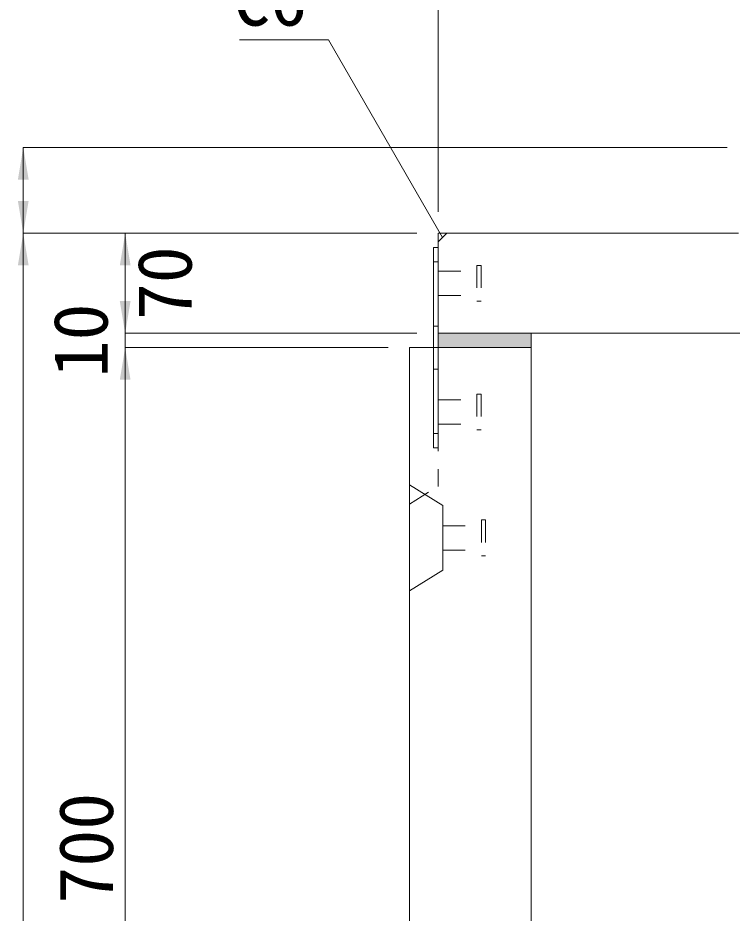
# Model space of a CAD drawing. Units: millimetres at full size; some dimension numbers follow another scale. Extents: x -3301 to 90699, y 107523 to 139162.
# Drawn here: x 36570 to 37070, y 119207 to 119833 of the extents above; entities that cross this region are included whole.
import ezdxf
from ezdxf.enums import TextEntityAlignment as Align

# ---------------------------------------------------------------- set-up
doc = ezdxf.new("R2010")
doc.units = ezdxf.units.MM
doc.header["$LTSCALE"] = 21
doc.linetypes.add('USER1', pattern=[1.35, 0.75, -0.6])
for name, color, linetype, lineweight in [('0_2', 7, 'USER1', 9), ('寸法線', 7, 'Continuous', 9), ('引出線', 4, 'Continuous', 9), ('本体', 2, 'Continuous', 9), ('補助線', 8, 'Continuous', 13), ('ｲﾝｻｰﾄ', 3, 'USER1', 5)]:
    doc.layers.add(name, color=color, linetype=linetype, lineweight=lineweight)
doc.layers.add('ﾊｯﾁﾝｸﾞ', color=8, linetype='Continuous')
doc.styles.add('ＭＳ ゴシック', font='')
doc.styles.get('ＭＳ ゴシック').set_extended_font_data('MS Gothic')

# ---------------------------------------------------------------- blocks, each defined once
blk = doc.blocks.new('filled_arrow')
at = {"color": 0, "linetype": 'Continuous', "lineweight": -2}
blk.add_solid([(7.5, 1.25), (0, 0), (7.5, -1.25)], dxfattribs=at)

msp = doc.modelspace()

# ---------------------------------------------------------------- hatches: boundary and pattern name
at = {"layer": 'ﾊｯﾁﾝｸﾞ'}
msp.add_hatch(color=256, dxfattribs=at).paths.add_polyline_path([(36928.98, 119602.64), (36928.98, 119612.64), (36863.98, 119612.64), (36863.98, 119602.64)])

# ---------------------------------------------------------------- linework, layer by layer
at = {"layer": '0_2'}
for p, q in [((36863.98, 119662.64), (36860.78, 119662.64)), ((36863.98, 119617.64), (36860.78, 119617.64)), ((36863.98, 119587.64), (36860.78, 119587.64)), ((36863.98, 119542.64), (36860.78, 119542.64))]:
    msp.add_line(p, q, dxfattribs=at)
at = {"layer": '0_2', "linetype": 'Continuous', "lineweight": 13}
msp.add_line((36928.98, 119602.64), (36928.98, 119612.64), dxfattribs=at)
at = {"layer": '0_2', "linetype": 'Continuous'}
msp.add_lwpolyline([(36860.78, 119532.64), (36860.78, 119672.64), (36863.98, 119672.64), (36863.98, 119532.64)], close=True, dxfattribs=at)
at = {"layer": '寸法線'}
for p, q in [((36863.98, 119697.64), (36863.98, 119970.73)), ((36863.98, 119697.64), (36863.98, 119888.86)), ((36573.87, 119682.64), (36573.87, 119742.64)), ((37065.99, 119742.64), (36573.87, 119742.64)), ((36573.87, 118552.64), (36573.87, 119682.64)), ((36848.98, 119682.64), (36573.87, 119682.64)), ((36848.98, 119682.64), (36573.87, 119682.64)), ((36645.14, 119682.64), (36645.14, 119612.64)), ((36848.98, 119682.64), (36645.14, 119682.64)), ((36645.14, 119557.64), (36645.14, 119657.64)), ((36848.98, 119612.64), (36645.14, 119612.64)), ((36848.98, 119612.64), (36645.14, 119612.64)), ((36645.14, 119602.64), (36645.14, 118902.64)), ((36828.98, 119602.64), (36645.14, 119602.64)), ((36828.98, 119602.64), (36645.14, 119602.64))]:
    msp.add_line(p, q, dxfattribs=at)
at = {"layer": '引出線'}
msp.add_lwpolyline([(36866.98, 119679.7), (36787.28, 119817.73), (36725.18, 119817.73)], dxfattribs=at)
at = {"layer": '本体', "lineweight": 20}
for p, q in [((36863.98, 119676.64), (36869.98, 119682.64)), ((36869.98, 119682.64), (37073.98, 119682.64)), ((36863.98, 119676.64), (36863.98, 119612.64)), ((37293.98, 119612.64), (36863.98, 119612.64)), ((36843.98, 119602.64), (36843.98, 118552.64)), ((36928.98, 119602.64), (36843.98, 119602.64)), ((36928.98, 119602.64), (36928.98, 118973.17))]:
    msp.add_line(p, q, dxfattribs=at)
at = {"layer": '本体', "linetype": 'USER1'}
for p in [(36863.98, 119602.64), (36843.98, 119493.14)]:
    msp.add_line(p, (36863.98, 119505.64), dxfattribs=at)
at = {"layer": '本体'}
for p, q in [((36843.98, 119506.64), (36867.18, 119492.14)), ((36867.18, 119492.14), (36867.18, 119447.14)), ((36843.98, 119432.64), (36867.18, 119447.14))]:
    msp.add_line(p, q, dxfattribs=at)
at = {"layer": '補助線'}
for p in [(36863.98, 119676.64), (36869.98, 119682.64)]:
    msp.add_line(p, (36863.98, 119682.64), dxfattribs=at)
at = {"layer": 'ｲﾝｻｰﾄ'}
for p, q in [((36863.98, 119656.14), (36863.98, 119639.14)), ((36863.98, 119656.14), (36890.98, 119656.14)), ((36890.98, 119660.14), (36890.98, 119635.14)), ((36890.98, 119660.14), (36893.98, 119660.14)), ((36893.98, 119660.14), (36893.98, 119635.14)), ((36863.98, 119639.14), (36890.98, 119639.14)), ((36890.98, 119635.14), (36893.98, 119635.14)), ((36890.98, 119570.14), (36890.98, 119545.14)), ((36890.98, 119570.14), (36893.98, 119570.14)), ((36893.98, 119570.14), (36893.98, 119545.14)), ((36863.98, 119566.14), (36890.98, 119566.14)), ((36863.98, 119549.14), (36890.98, 119549.14)), ((36890.98, 119545.14), (36893.98, 119545.14)), ((36894.18, 119482.14), (36894.18, 119457.14)), ((36894.18, 119482.14), (36897.18, 119482.14)), ((36897.18, 119482.14), (36897.18, 119457.14)), ((36867.18, 119478.14), (36894.18, 119478.14)), ((36867.18, 119461.14), (36894.18, 119461.14)), ((36894.18, 119457.14), (36897.18, 119457.14))]:
    msp.add_line(p, q, dxfattribs=at)

# ---------------------------------------------------------------- block references
at = {"layer": '寸法線', "xscale": 3, "yscale": 3}
for p, rotation in [((36573.87, 119742.64), 270), ((36573.87, 119682.64), 90), ((36573.87, 119682.64), 270), ((36645.14, 119682.64), 270), ((36645.14, 119612.64), 90), ((36645.14, 119612.64), 90), ((36645.14, 119602.64), 270), ((36645.14, 119602.64), 270)]:
    msp.add_blockref('filled_arrow', p, dxfattribs=dict(at, rotation=rotation))
at = {"layer": '引出線', "xscale": 0.075, "yscale": 0.075, "rotation": 120}
msp.add_blockref('filled_arrow', (36866.98, 119679.7), dxfattribs=at)

# ---------------------------------------------------------------- texts
at = {"layer": '寸法線', "style": 'ＭＳ ゴシック'}
for s, p in [('70', (36672.64, 119647.64)), ('10', (36613.89, 119607.64)), ('700', (36617.64, 119252.64))]:
    msp.add_text(s, height=37.98, rotation=90, dxfattribs=at).set_placement(p, align=Align.MIDDLE_CENTER)
at = {"layer": '引出線', "style": 'ＭＳ ゴシック'}
msp.add_text('C6', height=37.98, dxfattribs=at).set_placement((36772.28, 119865.73), align=Align.TOP_RIGHT)

doc.saveas('drawing.dxf')
